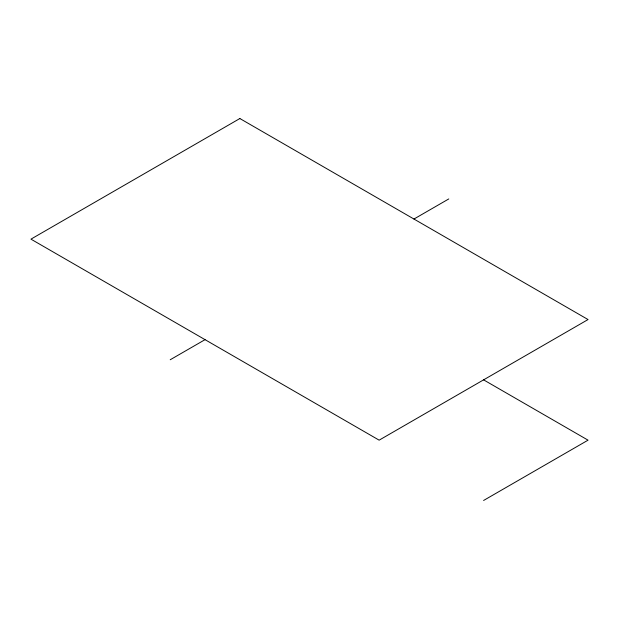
<?xml version="1.0" encoding="UTF-8"?>
<svg xmlns="http://www.w3.org/2000/svg" width="619" height="619" viewBox="0 0 619 619"><rect width="100%" height="100%" fill="white"/><g stroke="black" fill="none" stroke-linecap="round" stroke-linejoin="round"><path stroke-width="0.93" d="M170.225 359.755L205.044 339.653M413.956 219.041L448.775 198.939M483.594 500.469L588.05 440.163L483.594 379.857M239.863 118.531L30.95 239.143L379.138 440.163L588.05 319.551L239.863 118.531"/></g></svg>
